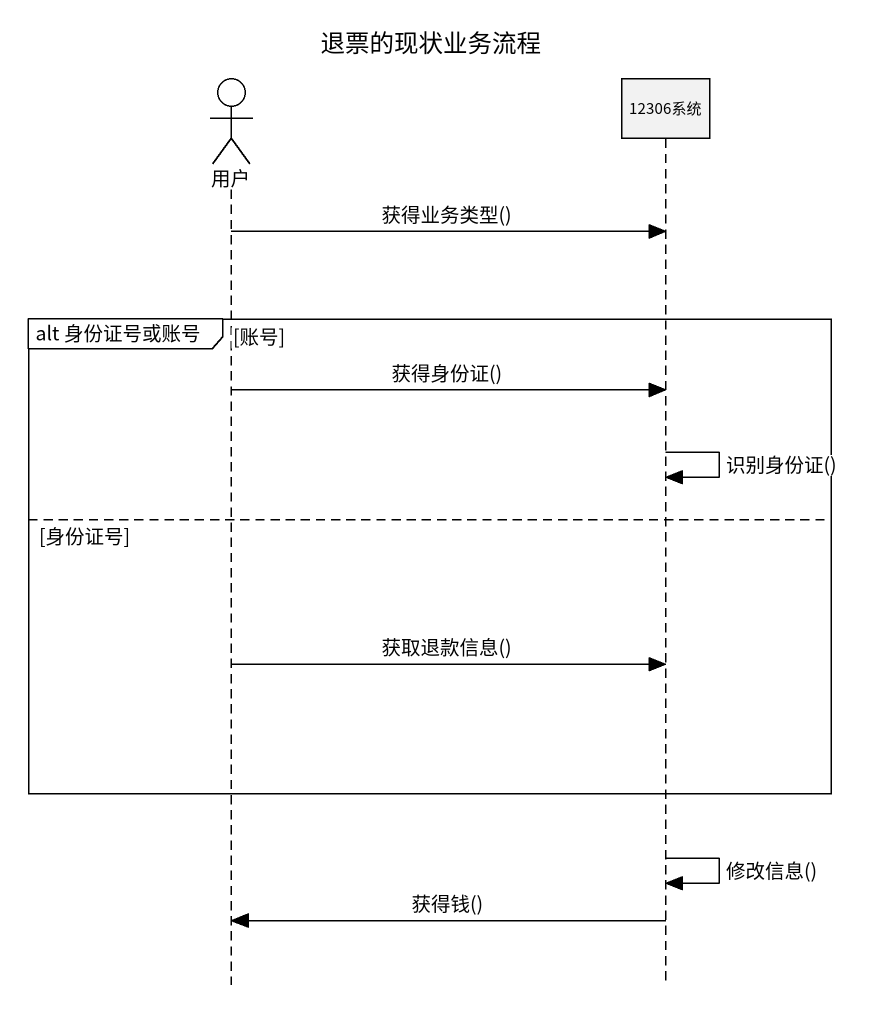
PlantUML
@startuml
title 退票的现状业务流程
hide footbox
actor 用户
participant "12306系统" as c12306系统

用户 -> c12306系统 : 获得业务类型()
group alt 身份证号或账号 [账号]
  用户 -> c12306系统 : 获得身份证()
  c12306系统 -> c12306系统 : 识别身份证()
else 身份证号
  用户 -> c12306系统 : 获取退款信息()
end
c12306系统 -> c12306系统 : 修改信息()
c12306系统 -> 用户 : 获得钱()
@enduml
